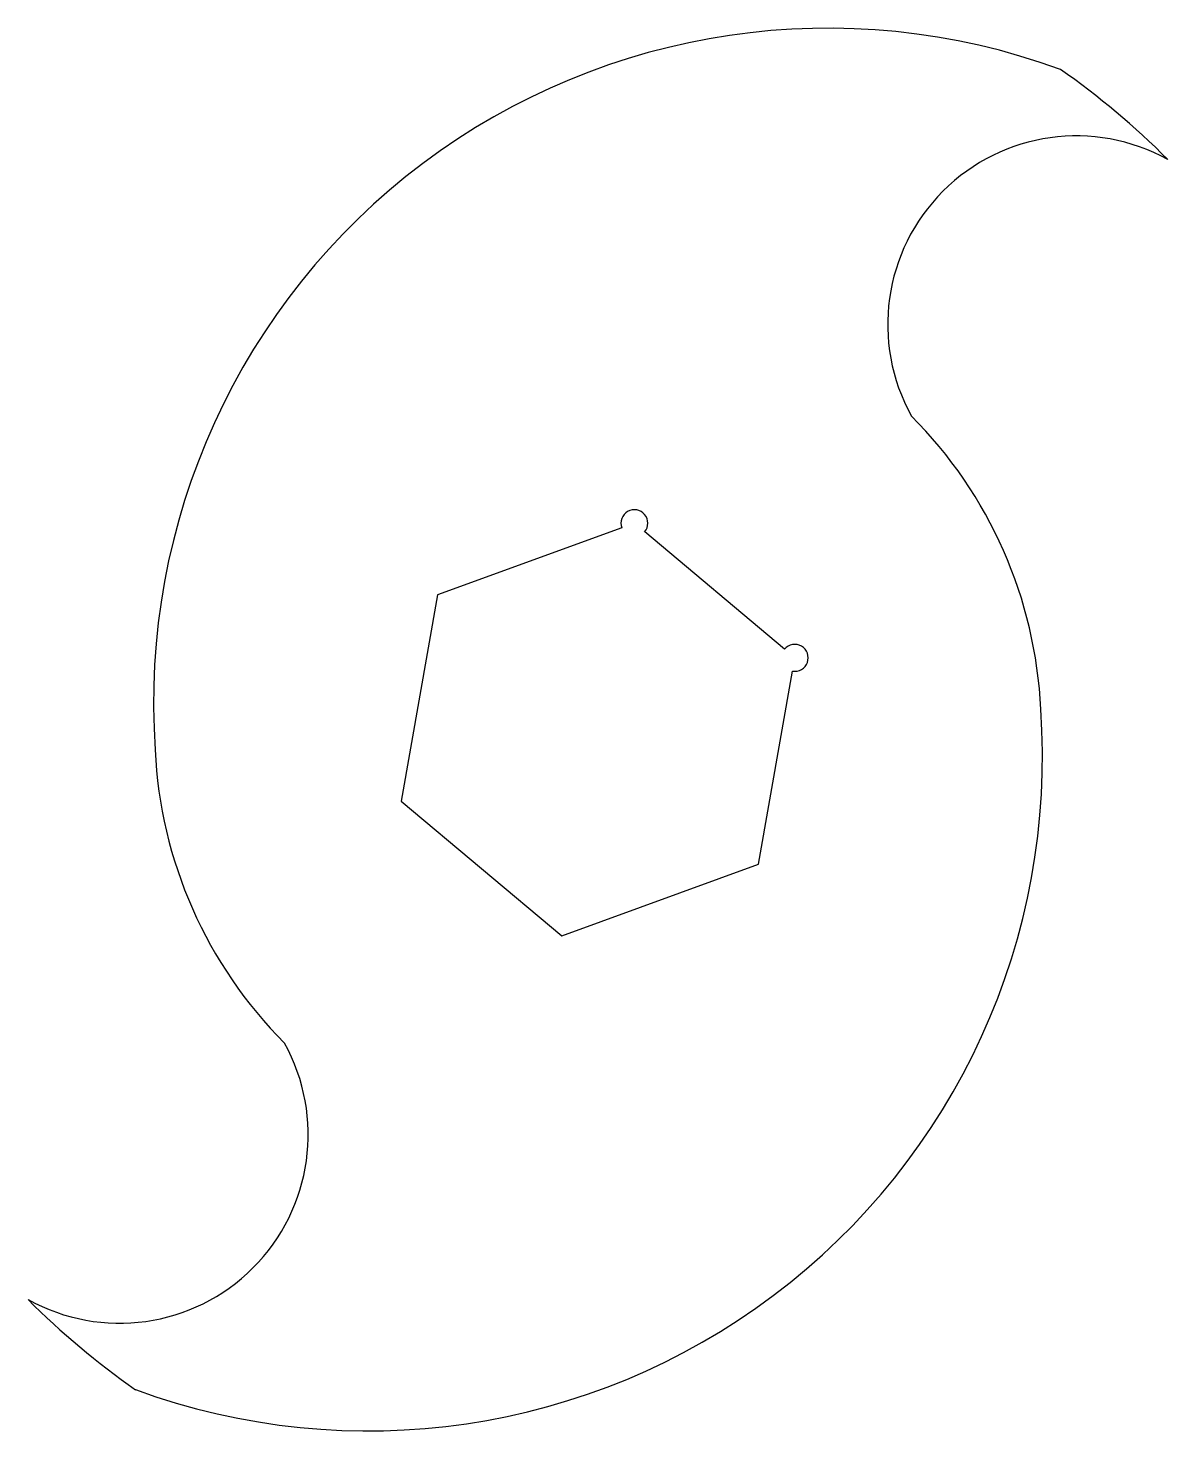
# Model space of a CAD drawing. Extents: x 641 to 726, y 14 to 118.
import ezdxf

# ---------------------------------------------------------------- set-up
doc = ezdxf.new("R2010")
doc.units = 0
doc.header["$MEASUREMENT"] = 0
doc.layers.get('0').update_dxf_attribs({"linetype": 'CONTINUOUS'})

msp = doc.modelspace()

# ---------------------------------------------------------------- linework, layer by layer
at = {"color": 30, "linetype": 'CONTINUOUS'}
for p, q in [((685.24, 81.08), (671.53, 76.09)), ((697.36, 72.05), (686.95, 80.78)), ((671.53, 76.09), (668.83, 60.74)), ((695.42, 56.05), (697.95, 70.42)), ((668.83, 60.74), (680.77, 50.72)), ((680.77, 50.72), (695.42, 56.05))]:
    msp.add_line(p, q, dxfattribs=at)
for centre, radius, start, end in [((700.6, 68.07), 50.21, 69.8474, 184.0158), ((683.47, 66.07), 60, 45, 54.9862), ((719.08, 96.22), 14.04, 60.9568, 209.0432), ((683.47, 66.07), 33, 2.6338, 45), ((686.18, 81.43), 1, 320, 200), ((698.12, 71.41), 1, 260, 140), ((666.35, 64.07), 50.21, 249.8474, 4.0158), ((683.47, 66.07), 33, 182.6338, 225), ((647.86, 35.92), 14.04, 240.9568, 29.0432), ((683.47, 66.07), 60, 225, 234.9862)]:
    msp.add_arc(centre, radius, start, end, dxfattribs=at)

doc.saveas('drawing.dxf')
